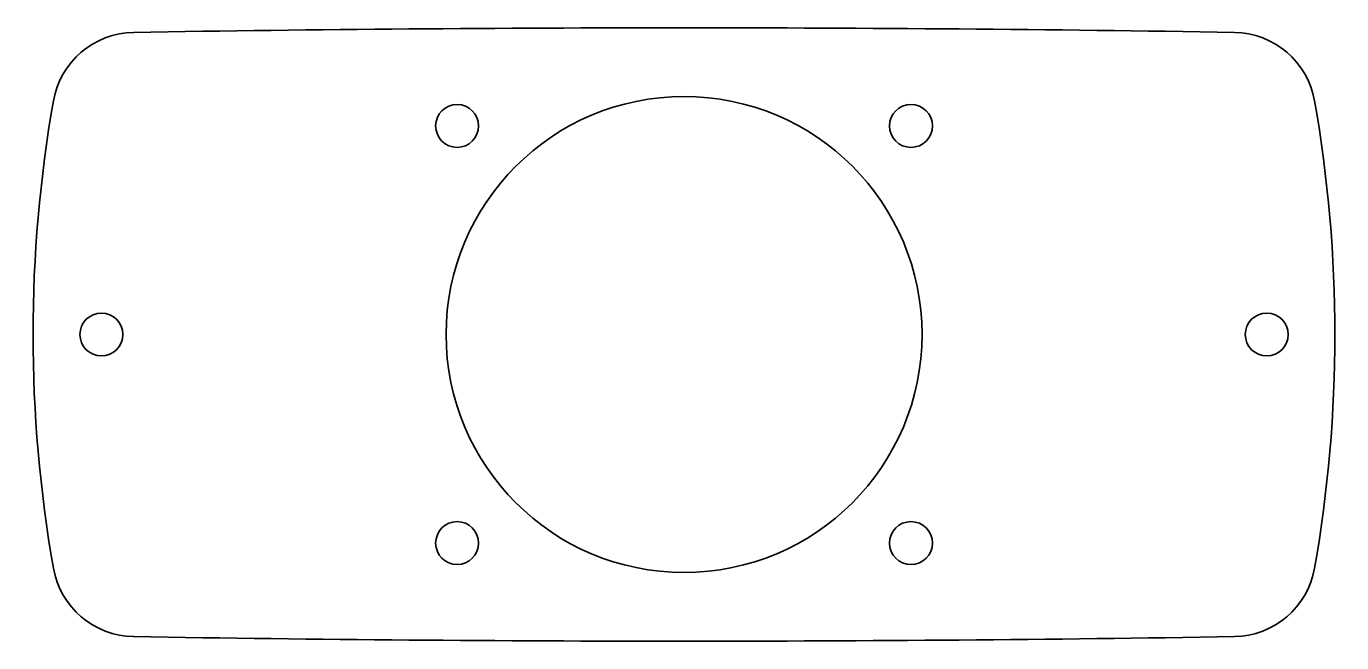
# Model space of a CAD drawing. Header units: inches. Extents: x -1 to 107, y 0 to 50.
import ezdxf

# ---------------------------------------------------------------- set-up
doc = ezdxf.new("R2010")
doc.units = ezdxf.units.IN
doc.header["$MEASUREMENT"] = 0
doc.layers.add('SIMUMAK Visible (ISO)', color=7, linetype='Continuous', lineweight=35)

# ---------------------------------------------------------------- blocks, each defined once
blk = doc.blocks.new('GLD-SMT-04-PNMI01')
at = {"layer": 'SIMUMAK Visible (ISO)'}
for centre, radius in [((53, 25), 19.4), ((34.5, 42), 1.75), ((71.5, 42), 1.75), ((5.5, 25), 1.75), ((100.5, 25), 1.75), ((34.5, 8), 1.75), ((71.5, 8), 1.75)]:
    blk.add_circle(centre, radius, dxfattribs=at)
for centre, radius, start, end in [((8.24, 42.88), 6.75, 90.9515, 170.0332), ((53, -2651.76), 2701.76, 89.04851, 90.95149), ((97.75, 42.88), 6.75, 9.9668, 89.0485), ((109.98, 25), 110.05, 170.0332, 189.9668), ((-3.99, 25), 110.05, 350.0332, 9.9668), ((8.24, 7.12), 6.75, 189.9668, 269.0485), ((97.75, 7.12), 6.75, 270.9515, 350.0332), ((53, 2701.76), 2701.76, 269.04851, 270.95149)]:
    blk.add_arc(centre, radius, start, end, dxfattribs=at)

msp = doc.modelspace()

# ---------------------------------------------------------------- block references
msp.add_blockref('GLD-SMT-04-PNMI01', (0, 0))

doc.saveas('drawing.dxf')
